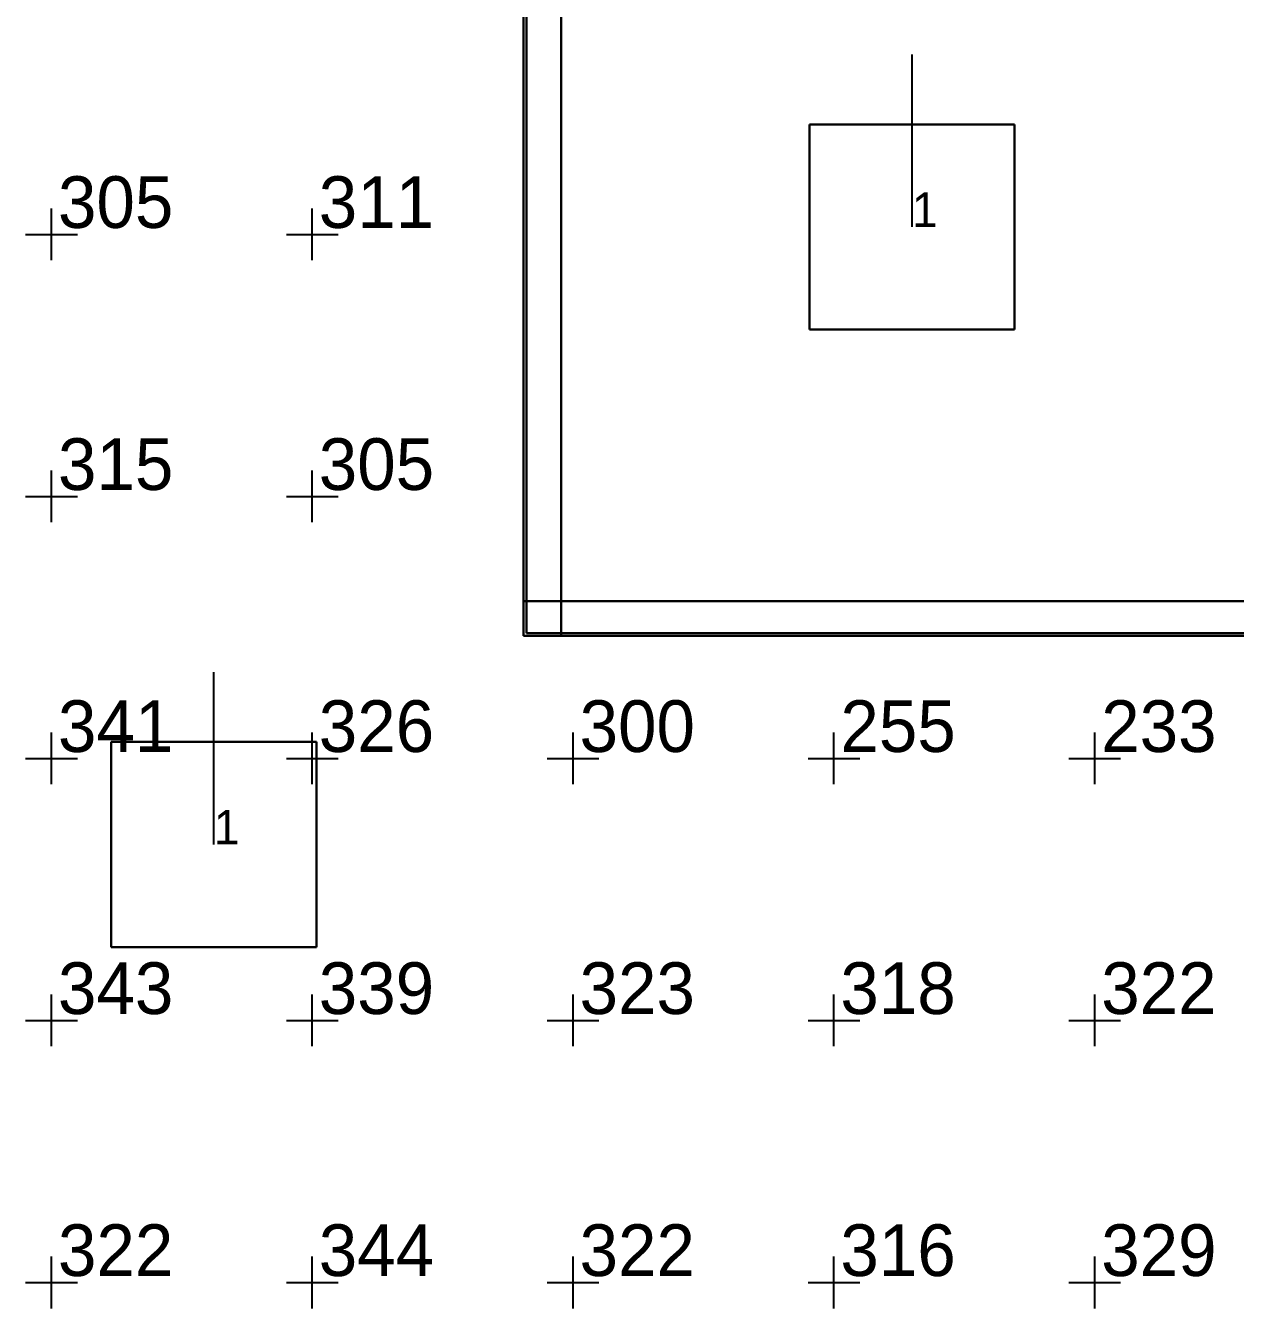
# Model space of a CAD drawing. Extents: x 0 to 48.1, y 0 to 23.7.
# Drawn here: x 6.355 to 9.864, y 10.185 to 13.905 of the extents above; entities that cross this region are included whole.
import ezdxf

# ---------------------------------------------------------------- set-up
doc = ezdxf.new("R2010")
doc.units = 0
doc.header["$MEASUREMENT"] = 0
for name, color, linetype in [('DLXFURN', 5, 'Continuous'), ('DLXLUM', 1, 'Continuous'), ('DLXLUMEX', 1, 'Continuous'), ('DLXSCENE', 7, 'Continuous'), ('DLXVAL', 3, 'Continuous')]:
    doc.layers.add(name, color=color, linetype=linetype)

# ---------------------------------------------------------------- blocks, each defined once
blk = doc.blocks.new('*U7')
at = {"color": 1}
blk.add_line((0, 0), (0, 0.5), dxfattribs=at)
for p, q in [((0.2975, 0.2975), (-0.2975, 0.2975)), ((-0.2975, 0.2975), (-0.2975, -0.2975)), ((-0.2975, 0.2975), (-0.2975, -0.2975)), ((-0.2975, -0.2975), (-0.2975, 0.2975)), ((-0.2975, 0.2975), (-0.2975, 0.2975)), ((0.2975, 0.2975), (-0.2975, 0.2975)), ((-0.2975, 0.2975), (-0.2975, 0.2975)), ((-0.2975, 0.2975), (0.2975, 0.2975)), ((-0.2975, -0.2975), (-0.2975, 0.2975)), ((-0.2975, 0.2975), (0.2975, 0.2975)), ((0.2975, -0.2975), (0.2975, 0.2975)), ((0.2975, 0.2975), (0.2975, 0.2975)), ((0.2975, -0.2975), (0.2975, 0.2975)), ((0.2975, 0.2975), (0.2975, 0.2975)), ((0.2975, 0.2975), (0.2975, -0.2975)), ((0.2975, 0.2975), (0.2975, -0.2975)), ((-0.2975, -0.2975), (0.2975, -0.2975)), ((-0.2975, -0.2975), (0.2975, -0.2975)), ((0.2975, -0.2975), (-0.2975, -0.2975)), ((-0.2975, -0.2975), (-0.2975, -0.2975)), ((-0.2975, -0.2975), (-0.2975, -0.2975)), ((0.2975, -0.2975), (-0.2975, -0.2975)), ((0.2975, -0.2975), (0.2975, -0.2975)), ((0.2975, -0.2975), (0.2975, -0.2975))]:
    blk.add_line(p, q)
at = {"layer": 'DLXLUMEX', "color": 7}
blk.add_text('1', height=0.1, dxfattribs=at).set_placement((0, 0))
blk = doc.blocks.new('*U48')
at = {"color": 1}
blk.add_line((0, 0), (0, 0.5), dxfattribs=at)
for p, q in [((0.2975, 0.2975), (-0.2975, 0.2975)), ((-0.2975, 0.2975), (-0.2975, -0.2975)), ((-0.2975, 0.2975), (-0.2975, -0.2975)), ((-0.2975, -0.2975), (-0.2975, 0.2975)), ((-0.2975, 0.2975), (-0.2975, 0.2975)), ((0.2975, 0.2975), (-0.2975, 0.2975)), ((-0.2975, 0.2975), (-0.2975, 0.2975)), ((-0.2975, 0.2975), (0.2975, 0.2975)), ((-0.2975, -0.2975), (-0.2975, 0.2975)), ((-0.2975, 0.2975), (0.2975, 0.2975)), ((0.2975, -0.2975), (0.2975, 0.2975)), ((0.2975, 0.2975), (0.2975, 0.2975)), ((0.2975, -0.2975), (0.2975, 0.2975)), ((0.2975, 0.2975), (0.2975, 0.2975)), ((0.2975, 0.2975), (0.2975, -0.2975)), ((0.2975, 0.2975), (0.2975, -0.2975)), ((-0.2975, -0.2975), (0.2975, -0.2975)), ((-0.2975, -0.2975), (0.2975, -0.2975)), ((0.2975, -0.2975), (-0.2975, -0.2975)), ((-0.2975, -0.2975), (-0.2975, -0.2975)), ((-0.2975, -0.2975), (-0.2975, -0.2975)), ((0.2975, -0.2975), (-0.2975, -0.2975)), ((0.2975, -0.2975), (0.2975, -0.2975)), ((0.2975, -0.2975), (0.2975, -0.2975))]:
    blk.add_line(p, q)
at = {"layer": 'DLXLUMEX', "color": 7}
blk.add_text('1', height=0.1, dxfattribs=at).set_placement((0, 0))
blk = doc.blocks.new('*U73')
for p, q in [((-0.3, 9.0972), (-0.3, 4.9152)), ((-0.3, 4.9152), (-0.3, 9.0972)), ((-0.1914, 9), (-0.1914, 4.9231)), ((-0.1914, 4.9152), (-0.1914, 9)), ((-0.3, 4.9152), (-0.1914, 4.9152)), ((-0.1914, 4.9152), (-0.3, 4.9152)), ((-0.3, 4.9152), (-0.3, 4.9152)), ((-0.3, 4.9152), (-0.3, 4.9152)), ((-0.1914, 4.9231), (-0.1914, 4.9231)), ((-0.1914, 4.9231), (-0.1914, 4.9152)), ((-0.1914, 4.9152), (-0.1914, 4.9152)), ((-0.1914, 4.9152), (-0.1914, 4.9152))]:
    blk.add_line(p, q)
blk = doc.blocks.new('*U77')
for p, q in [((12.573, -0.0994), (-0.027, -0.1)), ((-0.027, -0.1), (-0.027, -0.2)), ((-0.027, -0.2), (-0.027, -0.1)), ((-0.027, -0.1), (-0.027, -0.1)), ((-0.027, -0.1), (-0.0192, -0.1)), ((-0.027, -0.1), (-0.027, -0.1)), ((-0.0192, -0.1), (5.3342, -0.0997)), ((-0.0192, -0.1), (-0.0192, -0.1)), ((-0.027, -0.2), (-0.027, -0.2)), ((-0.027, -0.2), (12.573, -0.2)), ((-0.027, -0.2), (-0.027, -0.2)), ((6.5829, -0.2), (-0.027, -0.2))]:
    blk.add_line(p, q)
blk = doc.blocks.new('*U137')
for p, q in [((7.8078, 16.3201), (7.8078, 12.1438)), ((7.8078, 16.3201), (7.8078, 12.1438)), ((7.8078, 12.1438), (7.8078, 16.3201)), ((7.8078, 12.1438), (7.8078, 16.3201)), ((7.8078, 12.1438), (13.1612, 12.1438)), ((7.8078, 12.1438), (7.8078, 12.1438)), ((7.8078, 12.1438), (13.1612, 12.1438)), ((13.1612, 12.1438), (7.8078, 12.1438)), ((7.8078, 12.1438), (7.8078, 12.1438)), ((13.1612, 12.1438), (7.8078, 12.1438))]:
    blk.add_line(p, q)
blk = doc.blocks.new('*U140')
for p, q in [((-2.6767, 2.0882), (-2.6767, -2.0882)), ((-2.6767, -2.0882), (-2.6767, 2.0882)), ((-2.6767, -2.0882), (-2.6767, 2.0882)), ((-2.6767, -2.0882), (-2.6767, -2.0882)), ((-2.6767, -2.0882), (2.6767, -2.0882)), ((2.6767, -2.0882), (-2.6767, -2.0882)), ((-2.6767, -2.0882), (-2.6767, -2.0882)), ((2.6767, -2.0882), (-2.6767, -2.0882))]:
    blk.add_line(p, q)
blk = doc.blocks.new('*U152')
for p, q in [((6.4304, 13.225, 0.7), (6.4304, 13.375, 0.7)), ((7.187, 13.225, 0.7), (7.187, 13.375, 0.7)), ((6.3554, 13.3, 0.7), (6.5054, 13.3, 0.7)), ((7.112, 13.3, 0.7), (7.262, 13.3, 0.7)), ((6.4304, 12.465, 0.7), (6.4304, 12.615, 0.7)), ((7.187, 12.465, 0.7), (7.187, 12.615, 0.7)), ((6.3554, 12.54, 0.7), (6.5054, 12.54, 0.7)), ((7.112, 12.54, 0.7), (7.262, 12.54, 0.7)), ((6.4304, 11.705, 0.7), (6.4304, 11.855, 0.7)), ((7.187, 11.705, 0.7), (7.187, 11.855, 0.7)), ((7.9435, 11.705, 0.7), (7.9435, 11.855, 0.7)), ((8.7, 11.705, 0.7), (8.7, 11.855, 0.7)), ((9.4565, 11.705, 0.7), (9.4565, 11.855, 0.7)), ((6.3554, 11.78, 0.7), (6.5054, 11.78, 0.7)), ((7.112, 11.78, 0.7), (7.262, 11.78, 0.7)), ((7.8685, 11.78, 0.7), (8.0185, 11.78, 0.7)), ((8.625, 11.78, 0.7), (8.775, 11.78, 0.7)), ((9.3815, 11.78, 0.7), (9.5315, 11.78, 0.7)), ((6.4304, 10.945, 0.7), (6.4304, 11.095, 0.7)), ((7.187, 10.945, 0.7), (7.187, 11.095, 0.7)), ((7.9435, 10.945, 0.7), (7.9435, 11.095, 0.7)), ((8.7, 10.945, 0.7), (8.7, 11.095, 0.7)), ((9.4565, 10.945, 0.7), (9.4565, 11.095, 0.7)), ((6.3554, 11.02, 0.7), (6.5054, 11.02, 0.7)), ((7.112, 11.02, 0.7), (7.262, 11.02, 0.7)), ((7.8685, 11.02, 0.7), (8.0185, 11.02, 0.7)), ((8.625, 11.02, 0.7), (8.775, 11.02, 0.7)), ((9.3815, 11.02, 0.7), (9.5315, 11.02, 0.7)), ((6.4304, 10.185, 0.7), (6.4304, 10.335, 0.7)), ((7.187, 10.185, 0.7), (7.187, 10.335, 0.7)), ((7.9435, 10.185, 0.7), (7.9435, 10.335, 0.7)), ((8.7, 10.185, 0.7), (8.7, 10.335, 0.7)), ((9.4565, 10.185, 0.7), (9.4565, 10.335, 0.7)), ((6.3554, 10.26, 0.7), (6.5054, 10.26, 0.7)), ((7.112, 10.26, 0.7), (7.262, 10.26, 0.7)), ((7.8685, 10.26, 0.7), (8.0185, 10.26, 0.7)), ((8.625, 10.26, 0.7), (8.775, 10.26, 0.7)), ((9.3815, 10.26, 0.7), (9.5315, 10.26, 0.7))]:
    blk.add_line(p, q)
at = {"layer": 'DLXVAL'}
for s, p in [('305', (6.4492, 13.3187, 0.7)), ('311', (7.2057, 13.3187, 0.7)), ('315', (6.4492, 12.5587, 0.7)), ('305', (7.2057, 12.5587, 0.7)), ('341', (6.4492, 11.7987, 0.7)), ('326', (7.2057, 11.7987, 0.7)), ('300', (7.9622, 11.7987, 0.7)), ('255', (8.7187, 11.7987, 0.7)), ('233', (9.4753, 11.7987, 0.7)), ('343', (6.4492, 11.0387, 0.7)), ('339', (7.2057, 11.0387, 0.7)), ('323', (7.9622, 11.0387, 0.7)), ('318', (8.7187, 11.0387, 0.7)), ('322', (9.4753, 11.0387, 0.7)), ('322', (6.4492, 10.2787, 0.7)), ('344', (7.2057, 10.2787, 0.7)), ('322', (7.9622, 10.2787, 0.7)), ('316', (8.7187, 10.2787, 0.7)), ('329', (9.4753, 10.2787, 0.7))]:
    blk.add_text(s, height=0.15, dxfattribs=at).set_placement(p)

msp = doc.modelspace()

# ---------------------------------------------------------------- block references
at = {"layer": 'DLXFURN'}
for name, p in [('*U73', (8.1, 7.2206)), ('*U77', (7.827, 12.3359))]:
    msp.add_blockref(name, p, dxfattribs=at)
at = {"layer": 'DLXLUM'}
for name, p in [('*U7', (8.9265, 13.3216)), ('*U48', (6.9012, 11.5305))]:
    msp.add_blockref(name, p, dxfattribs=at)
at = {"layer": 'DLXSCENE'}
for name, p in [('*U137', (0, 0)), ('*U140', (10.4845, 14.2319))]:
    msp.add_blockref(name, p, dxfattribs=at)
at = {"layer": 'DLXVAL'}
msp.add_blockref('*U152', (0, 0), dxfattribs=at)

doc.saveas('drawing.dxf')
